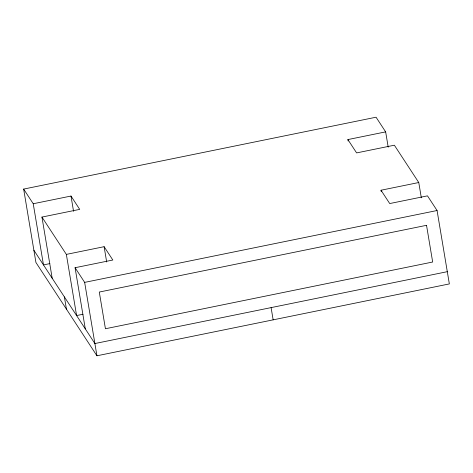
<?xml version="1.0" encoding="UTF-8"?>
<svg xmlns="http://www.w3.org/2000/svg" width="473" height="473" viewBox="0 0 473 473"><rect width="100%" height="100%" fill="white"/><g stroke="black" fill="none" stroke-linecap="round" stroke-linejoin="round"><path stroke-width="0.71" d="M421.325 197.82L418.765 182.525L381.007 190.229L389.722 203.556L427.48 195.852L437.07 210.515L449.35 283.918L96.941 355.785L35.93 262.485L23.65 189.082L376.059 117.215L385.649 131.878L388.209 147.168M23.65 189.082L33.234 203.745L70.997 196.047L79.712 209.373L41.949 217.072L52.19 278.242M348.134 141.037L347.892 139.576L385.649 131.878M41.949 217.072L66.356 254.391L104.113 246.693L112.828 260.02L75.071 267.718L85.306 328.889M49.884 263.603L43.475 264.91L33.234 203.745M75.071 267.718L84.655 282.381L437.07 210.515M83 314.249L76.591 315.562L66.356 254.391M447.304 271.685L94.89 343.546L33.885 250.252M418.765 182.525L394.364 145.205L356.607 152.909L347.892 139.576M381.007 190.229L381.25 191.683M271.1 307.616L273.146 319.849M104.113 246.693L106.673 261.983M70.997 196.047L73.552 211.336M84.655 282.381L96.941 355.785M64.387 296.902L66.439 309.135M426.528 225.314L99.289 292.048L105.432 328.747L432.671 262.018L426.528 225.314"/></g></svg>
